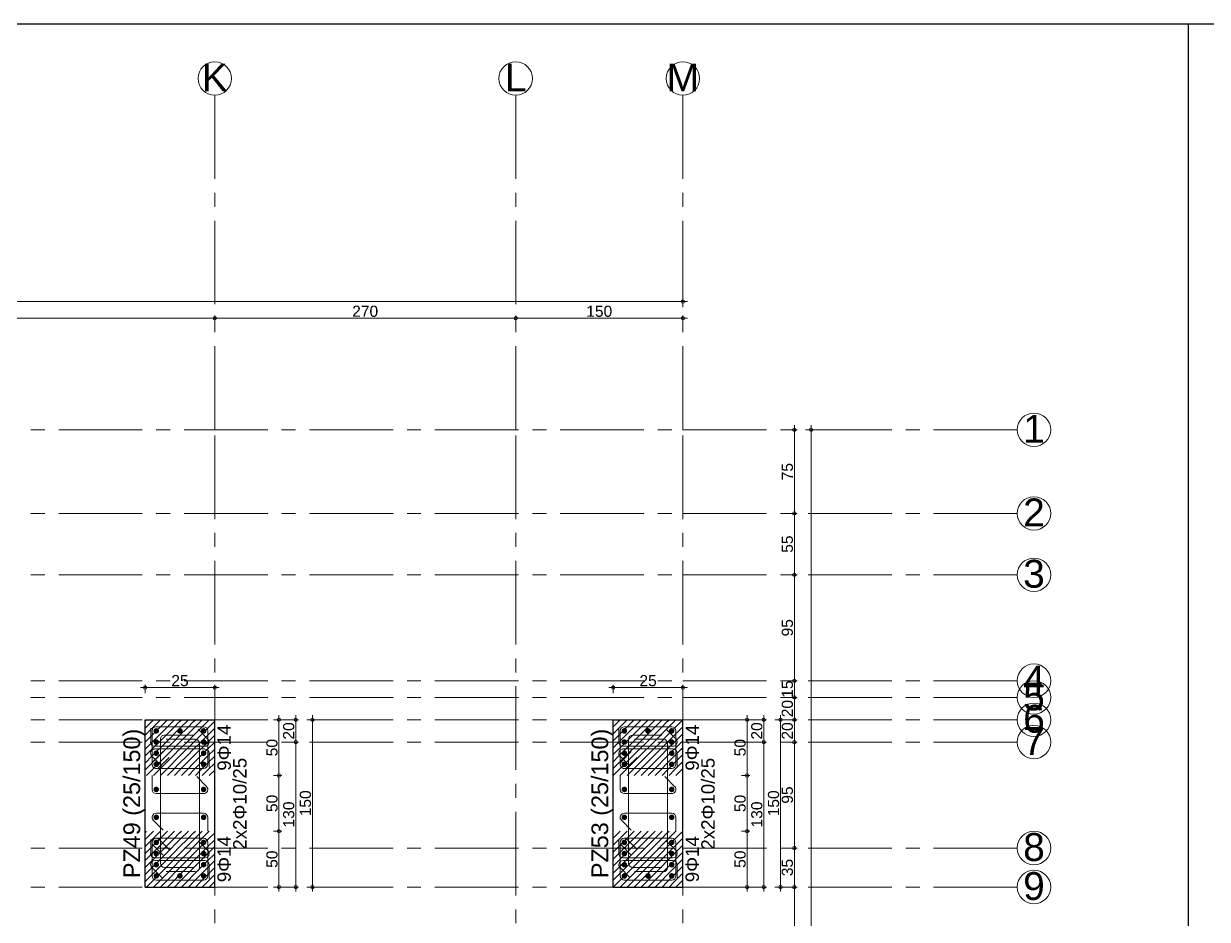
# Model space of a CAD drawing. Header units: millimetres. Extents: x 2232 to 85269, y -3593 to 5869.
# Drawn here: x 23324 to 24386, y 5066 to 5869 of the extents above; entities that cross this region are included whole.
import ezdxf

# ---------------------------------------------------------------- set-up
doc = ezdxf.new("R2010")
doc.units = ezdxf.units.MM
doc.linetypes.add('CENTER2', pattern=[112.5, 75, -12.5, 12.5, -12.5])
doc.linetypes.add('DASHDOT2', pattern=[12.7, 6.35, -3.175, 0, -3.175])
doc.layers.add('aks', color=251, linetype='DASHDOT2', lineweight=35)
for name, color, linetype in [('Donatı Yazısı', 7, 'Continuous'), ('Donatı Çizgisi', 7, 'Continuous'), ('Kolon', 7, 'Continuous'), ('Ölçülendirme', 7, 'Continuous')]:
    doc.layers.add(name, color=color, linetype=linetype)
doc.styles.add('arial_1_18', font='arial.ttf', dxfattribs={"height": 0.2})

# ---------------------------------------------------------------- blocks, each defined once
blk = doc.blocks.new('IDE999Entity6706')
at = {"layer": 'aks', "color": 250, "linetype": 'CENTER2', "lineweight": 5}
for points in [[(9876.2, 2530), (9876.2, 2830)], [(9876.2, 200), (9876.2, 2530)]]:
    blk.add_lwpolyline(points, dxfattribs=at)
at = {"layer": 'aks', "color": 30, "linetype": 'Continuous', "lineweight": 5}
blk.add_circle((9876.2, 2845), 15, dxfattribs=at)
at = {"layer": 'aks', "color": 1, "linetype": 'Continuous', "lineweight": 5, "style": 'arial_1_18'}
blk.add_text('L', height=25, dxfattribs=at).set_placement((9866.5, 2833.4))
blk = doc.blocks.new('IDE999Entity6707')
at = {"layer": 'aks', "color": 250, "linetype": 'CENTER2', "lineweight": 5}
for points in [[(10026.2, 2530), (10026.2, 2830)], [(10026.2, 200), (10026.2, 2530)]]:
    blk.add_lwpolyline(points, dxfattribs=at)
at = {"layer": 'aks', "color": 30, "linetype": 'Continuous', "lineweight": 5}
blk.add_circle((10026.2, 2845), 15, dxfattribs=at)
at = {"layer": 'aks', "color": 1, "linetype": 'Continuous', "lineweight": 5, "style": 'arial_1_18'}
blk.add_text('M', height=25, dxfattribs=at).set_placement((10011.6, 2833.4))
blk = doc.blocks.new('IDE999Entity6708')
at = {"layer": 'aks', "color": 250, "linetype": 'CENTER2', "lineweight": 5}
for points in [[(9606.2, 2530), (9606.2, 2830)], [(9606.2, 200), (9606.2, 2530)]]:
    blk.add_lwpolyline(points, dxfattribs=at)
at = {"layer": 'aks', "color": 30, "linetype": 'Continuous', "lineweight": 5}
blk.add_circle((9606.2, 2845), 15, dxfattribs=at)
at = {"layer": 'aks', "color": 1, "linetype": 'Continuous', "lineweight": 5, "style": 'arial_1_18'}
blk.add_text('K', height=25, dxfattribs=at).set_placement((9594.5, 2833.4))
blk = doc.blocks.new('IDE999Entity6743')
at = {"layer": 'aks', "color": 250, "linetype": 'CENTER2', "lineweight": 5}
for points in [[(6766.2, 2120), (10026.2, 2120)], [(10026.2, 2120), (10326.2, 2120)]]:
    blk.add_lwpolyline(points, dxfattribs=at)
at = {"layer": 'aks', "color": 30, "linetype": 'Continuous', "lineweight": 5}
blk.add_circle((10341.2, 2120), 15, dxfattribs=at)
at = {"layer": 'aks', "color": 1, "linetype": 'Continuous', "lineweight": 5, "style": 'arial_1_18'}
blk.add_text('9', height=25, dxfattribs=at).set_placement((10331.5, 2108.4))
blk = doc.blocks.new('IDE999Entity6744')
at = {"layer": 'aks', "color": 250, "linetype": 'CENTER2', "lineweight": 5}
for points in [[(6766.2, 2270), (10026.2, 2270)], [(10026.2, 2270), (10326.2, 2270)]]:
    blk.add_lwpolyline(points, dxfattribs=at)
at = {"layer": 'aks', "color": 30, "linetype": 'Continuous', "lineweight": 5}
blk.add_circle((10341.2, 2270), 15, dxfattribs=at)
at = {"layer": 'aks', "color": 1, "linetype": 'Continuous', "lineweight": 5, "style": 'arial_1_18'}
blk.add_text('6', height=25, dxfattribs=at).set_placement((10331.5, 2258.4))
blk = doc.blocks.new('IDE999Entity6745')
at = {"layer": 'aks', "color": 250, "linetype": 'CENTER2', "lineweight": 5}
for points in [[(6766.2, 2290), (10026.2, 2290)], [(10026.2, 2290), (10326.2, 2290)]]:
    blk.add_lwpolyline(points, dxfattribs=at)
at = {"layer": 'aks', "color": 30, "linetype": 'Continuous', "lineweight": 5}
blk.add_circle((10341.2, 2290), 15, dxfattribs=at)
at = {"layer": 'aks', "color": 1, "linetype": 'Continuous', "lineweight": 5, "style": 'arial_1_18'}
blk.add_text('5', height=25, dxfattribs=at).set_placement((10331.5, 2278.4))
blk = doc.blocks.new('IDE999Entity6746')
at = {"layer": 'aks', "color": 250, "linetype": 'CENTER2', "lineweight": 5}
for points in [[(6766.2, 2155), (10026.2, 2155)], [(10026.2, 2155), (10326.2, 2155)]]:
    blk.add_lwpolyline(points, dxfattribs=at)
at = {"layer": 'aks', "color": 30, "linetype": 'Continuous', "lineweight": 5}
blk.add_circle((10341.2, 2155), 15, dxfattribs=at)
at = {"layer": 'aks', "color": 1, "linetype": 'Continuous', "lineweight": 5, "style": 'arial_1_18'}
blk.add_text('8', height=25, dxfattribs=at).set_placement((10331.5, 2143.4))
blk = doc.blocks.new('IDE999Entity6747')
at = {"layer": 'aks', "color": 250, "linetype": 'CENTER2', "lineweight": 5}
for points in [[(6766.2, 2305), (10026.2, 2305)], [(10026.2, 2305), (10326.2, 2305)]]:
    blk.add_lwpolyline(points, dxfattribs=at)
at = {"layer": 'aks', "color": 30, "linetype": 'Continuous', "lineweight": 5}
blk.add_circle((10341.2, 2305), 15, dxfattribs=at)
at = {"layer": 'aks', "color": 1, "linetype": 'Continuous', "lineweight": 5, "style": 'arial_1_18'}
blk.add_text('4', height=25, dxfattribs=at).set_placement((10331.5, 2293.4))
blk = doc.blocks.new('IDE999Entity6748')
at = {"layer": 'aks', "color": 250, "linetype": 'CENTER2', "lineweight": 5}
for points in [[(6766.2, 2250), (10026.2, 2250)], [(10026.2, 2250), (10326.2, 2250)]]:
    blk.add_lwpolyline(points, dxfattribs=at)
at = {"layer": 'aks', "color": 30, "linetype": 'Continuous', "lineweight": 5}
blk.add_circle((10341.2, 2250), 15, dxfattribs=at)
at = {"layer": 'aks', "color": 1, "linetype": 'Continuous', "lineweight": 5, "style": 'arial_1_18'}
blk.add_text('7', height=25, dxfattribs=at).set_placement((10331.5, 2238.4))
blk = doc.blocks.new('IDE999Entity6749')
at = {"layer": 'aks', "color": 250, "linetype": 'CENTER2', "lineweight": 5}
for points in [[(6766.2, 2400), (10026.2, 2400)], [(10026.2, 2400), (10326.2, 2400)]]:
    blk.add_lwpolyline(points, dxfattribs=at)
at = {"layer": 'aks', "color": 30, "linetype": 'Continuous', "lineweight": 5}
blk.add_circle((10341.2, 2400), 15, dxfattribs=at)
at = {"layer": 'aks', "color": 1, "linetype": 'Continuous', "lineweight": 5, "style": 'arial_1_18'}
blk.add_text('3', height=25, dxfattribs=at).set_placement((10331.5, 2388.4))
blk = doc.blocks.new('IDE999Entity6750')
at = {"layer": 'aks', "color": 250, "linetype": 'CENTER2', "lineweight": 5}
for points in [[(6766.2, 2455), (10026.2, 2455)], [(10026.2, 2455), (10326.2, 2455)]]:
    blk.add_lwpolyline(points, dxfattribs=at)
at = {"layer": 'aks', "color": 30, "linetype": 'Continuous', "lineweight": 5}
blk.add_circle((10341.2, 2455), 15, dxfattribs=at)
at = {"layer": 'aks', "color": 1, "linetype": 'Continuous', "lineweight": 5, "style": 'arial_1_18'}
blk.add_text('2', height=25, dxfattribs=at).set_placement((10331.5, 2443.4))
blk = doc.blocks.new('IDE999Entity6751')
at = {"layer": 'aks', "color": 250, "linetype": 'CENTER2', "lineweight": 5}
for points in [[(6766.2, 2530), (10026.2, 2530)], [(10026.2, 2530), (10326.2, 2530)]]:
    blk.add_lwpolyline(points, dxfattribs=at)
at = {"layer": 'aks', "color": 30, "linetype": 'Continuous', "lineweight": 5}
blk.add_circle((10341.2, 2530), 15, dxfattribs=at)
at = {"layer": 'aks', "color": 1, "linetype": 'Continuous', "lineweight": 5, "style": 'arial_1_18'}
blk.add_text('1', height=25, dxfattribs=at).set_placement((10331.5, 2518.4))

msp = doc.modelspace()

# ---------------------------------------------------------------- hatches: boundary and pattern name
at = {"layer": 'Donatı Çizgisi', "linetype": 'Continuous', "lineweight": 5}
h = msp.add_hatch(color=5, dxfattribs=at)
edge = h.paths.add_edge_path(flags=0)
edge.add_arc((23443.2, 5234.6), 2.5, 0, 360)
h = msp.add_hatch(color=5, dxfattribs=at)
edge = h.paths.add_edge_path(flags=0)
edge.add_arc((23464.4, 5234.6), 2.5, 0, 360)
h = msp.add_hatch(color=5, dxfattribs=at)
edge = h.paths.add_edge_path(flags=0)
edge.add_arc((23485.7, 5234.6), 2.5, 0, 360)
h = msp.add_hatch(color=5, dxfattribs=at)
edge = h.paths.add_edge_path(flags=0)
edge.add_arc((23863.2, 5234.6), 2.5, 0, 360)
h = msp.add_hatch(color=5, dxfattribs=at)
edge = h.paths.add_edge_path(flags=0)
edge.add_arc((23884.4, 5234.6), 2.5, 0, 360)
h = msp.add_hatch(color=5, dxfattribs=at)
edge = h.paths.add_edge_path(flags=0)
edge.add_arc((23905.7, 5234.6), 2.5, 0, 360)
h = msp.add_hatch(color=5, dxfattribs=at)
edge = h.paths.add_edge_path(flags=0)
edge.add_arc((23443.2, 5224.6), 2.5, 0, 360)
h = msp.add_hatch(color=5, dxfattribs=at)
edge = h.paths.add_edge_path(flags=0)
edge.add_arc((23485.7, 5224.6), 2.5, 0, 360)
h = msp.add_hatch(color=5, dxfattribs=at)
edge = h.paths.add_edge_path(flags=0)
edge.add_arc((23863.2, 5224.6), 2.5, 0, 360)
h = msp.add_hatch(color=5, dxfattribs=at)
edge = h.paths.add_edge_path(flags=0)
edge.add_arc((23905.7, 5224.6), 2.5, 0, 360)
h = msp.add_hatch(color=5, dxfattribs=at)
edge = h.paths.add_edge_path(flags=0)
edge.add_arc((23443.2, 5214.6), 2.5, 0, 360)
h = msp.add_hatch(color=5, dxfattribs=at)
edge = h.paths.add_edge_path(flags=0)
edge.add_arc((23485.7, 5214.6), 2.5, 0, 360)
h = msp.add_hatch(color=5, dxfattribs=at)
edge = h.paths.add_edge_path(flags=0)
edge.add_arc((23863.2, 5214.6), 2.5, 0, 360)
h = msp.add_hatch(color=5, dxfattribs=at)
edge = h.paths.add_edge_path(flags=0)
edge.add_arc((23905.7, 5214.6), 2.5, 0, 360)
h = msp.add_hatch(color=5, dxfattribs=at)
edge = h.paths.add_edge_path(flags=0)
edge.add_arc((23443.2, 5204.6), 2.5, 0, 360)
h = msp.add_hatch(color=5, dxfattribs=at)
edge = h.paths.add_edge_path(flags=0)
edge.add_arc((23485.7, 5204.6), 2.5, 0, 360)
h = msp.add_hatch(color=5, dxfattribs=at)
edge = h.paths.add_edge_path(flags=0)
edge.add_arc((23863.2, 5204.6), 2.5, 0, 360)
h = msp.add_hatch(color=5, dxfattribs=at)
edge = h.paths.add_edge_path(flags=0)
edge.add_arc((23905.7, 5204.6), 2.5, 0, 360)
h = msp.add_hatch(color=5, dxfattribs=at)
edge = h.paths.add_edge_path(flags=0)
edge.add_arc((23443.2, 5182.1), 2.5, 0, 360)
h = msp.add_hatch(color=5, dxfattribs=at)
edge = h.paths.add_edge_path(flags=0)
edge.add_arc((23485.7, 5182.1), 2.5, 0, 360)
h = msp.add_hatch(color=5, dxfattribs=at)
edge = h.paths.add_edge_path(flags=0)
edge.add_arc((23863.2, 5182.1), 2.5, 0, 360)
h = msp.add_hatch(color=5, dxfattribs=at)
edge = h.paths.add_edge_path(flags=0)
edge.add_arc((23905.7, 5182.1), 2.5, 0, 360)
h = msp.add_hatch(color=5, dxfattribs=at)
edge = h.paths.add_edge_path(flags=0)
edge.add_arc((23443.2, 5157.1), 2.5, 0, 360)
h = msp.add_hatch(color=5, dxfattribs=at)
edge = h.paths.add_edge_path(flags=0)
edge.add_arc((23485.7, 5157.1), 2.5, 0, 360)
h = msp.add_hatch(color=5, dxfattribs=at)
edge = h.paths.add_edge_path(flags=0)
edge.add_arc((23863.2, 5157.1), 2.5, 0, 360)
h = msp.add_hatch(color=5, dxfattribs=at)
edge = h.paths.add_edge_path(flags=0)
edge.add_arc((23905.7, 5157.1), 2.5, 0, 360)
h = msp.add_hatch(color=5, dxfattribs=at)
edge = h.paths.add_edge_path(flags=0)
edge.add_arc((23443.2, 5134.6), 2.5, 0, 360)
h = msp.add_hatch(color=5, dxfattribs=at)
edge = h.paths.add_edge_path(flags=0)
edge.add_arc((23485.7, 5134.6), 2.5, 0, 360)
h = msp.add_hatch(color=5, dxfattribs=at)
edge = h.paths.add_edge_path(flags=0)
edge.add_arc((23863.2, 5134.6), 2.5, 0, 360)
h = msp.add_hatch(color=5, dxfattribs=at)
edge = h.paths.add_edge_path(flags=0)
edge.add_arc((23905.7, 5134.6), 2.5, 0, 360)
h = msp.add_hatch(color=5, dxfattribs=at)
edge = h.paths.add_edge_path(flags=0)
edge.add_arc((23443.2, 5124.6), 2.5, 0, 360)
h = msp.add_hatch(color=5, dxfattribs=at)
edge = h.paths.add_edge_path(flags=0)
edge.add_arc((23485.7, 5124.6), 2.5, 0, 360)
h = msp.add_hatch(color=5, dxfattribs=at)
edge = h.paths.add_edge_path(flags=0)
edge.add_arc((23863.2, 5124.6), 2.5, 0, 360)
h = msp.add_hatch(color=5, dxfattribs=at)
edge = h.paths.add_edge_path(flags=0)
edge.add_arc((23905.7, 5124.6), 2.5, 0, 360)
h = msp.add_hatch(color=5, dxfattribs=at)
edge = h.paths.add_edge_path(flags=0)
edge.add_arc((23443.2, 5114.6), 2.5, 0, 360)
h = msp.add_hatch(color=5, dxfattribs=at)
edge = h.paths.add_edge_path(flags=0)
edge.add_arc((23485.7, 5114.6), 2.5, 0, 360)
h = msp.add_hatch(color=5, dxfattribs=at)
edge = h.paths.add_edge_path(flags=0)
edge.add_arc((23863.2, 5114.6), 2.5, 0, 360)
h = msp.add_hatch(color=5, dxfattribs=at)
edge = h.paths.add_edge_path(flags=0)
edge.add_arc((23905.7, 5114.6), 2.5, 0, 360)
h = msp.add_hatch(color=5, dxfattribs=at)
edge = h.paths.add_edge_path(flags=0)
edge.add_arc((23443.2, 5104.6), 2.5, 0, 360)
h = msp.add_hatch(color=5, dxfattribs=at)
edge = h.paths.add_edge_path(flags=0)
edge.add_arc((23464.4, 5104.6), 2.5, 0, 360)
h = msp.add_hatch(color=5, dxfattribs=at)
edge = h.paths.add_edge_path(flags=0)
edge.add_arc((23485.7, 5104.6), 2.5, 0, 360)
h = msp.add_hatch(color=5, dxfattribs=at)
edge = h.paths.add_edge_path(flags=0)
edge.add_arc((23863.2, 5104.6), 2.5, 0, 360)
h = msp.add_hatch(color=5, dxfattribs=at)
edge = h.paths.add_edge_path(flags=0)
edge.add_arc((23884.4, 5104.6), 2.5, 0, 360)
h = msp.add_hatch(color=5, dxfattribs=at)
edge = h.paths.add_edge_path(flags=0)
edge.add_arc((23905.7, 5104.6), 2.5, 0, 360)

# ---------------------------------------------------------------- linework, layer by layer
for p, q in [((3332.4, 5868.7), (79990.7, 5868.7)), ((24369.2, 5868.7), (24369.2, 1368.7))]:
    msp.add_line(p, q)
at = {"layer": 'Donatı Çizgisi', "color": 1, "linetype": 'Continuous', "lineweight": 5}
for points in [[(23438.2, 5224.6), (23438.2, 5237.1)], [(23480.8, 5236.1), (23489.6, 5227.3)], [(23858.2, 5224.6), (23858.2, 5237.1)], [(23900.8, 5236.1), (23909.6, 5227.3)], [(23446.9, 5115.9), (23446.9, 5227.1)], [(23450.7, 5230.9), (23476.7, 5230.9)], [(23478.2, 5227.1), (23452.2, 5227.1)], [(23866.9, 5115.9), (23866.9, 5227.1)], [(23870.7, 5230.9), (23896.7, 5230.9)], [(23898.2, 5227.1), (23872.2, 5227.1)], [(23486.9, 5220.9), (23441.9, 5220.9)], [(23441.9, 5218.4), (23486.9, 5218.4)], [(23481.9, 5112.1), (23481.9, 5223.4)], [(23490.7, 5214.6), (23490.7, 5202.1)], [(23906.9, 5220.9), (23861.9, 5220.9)], [(23861.9, 5218.4), (23906.9, 5218.4)], [(23901.9, 5112.1), (23901.9, 5223.4)], [(23910.7, 5214.6), (23910.7, 5202.1)], [(23448.1, 5203.1), (23439.3, 5212)], [(23868.1, 5203.1), (23859.3, 5212)], [(23439.4, 5182.1), (23439.4, 5194.6)], [(23479.5, 5193.6), (23488.3, 5184.8)], [(23859.4, 5182.1), (23859.4, 5194.6)], [(23899.5, 5193.6), (23908.3, 5184.8)], [(23485.7, 5178.4), (23443.2, 5178.4)], [(23905.7, 5178.4), (23863.2, 5178.4)], [(23449.4, 5145.6), (23440.5, 5154.5)], [(23443.2, 5160.9), (23485.7, 5160.9)], [(23489.4, 5157.1), (23489.4, 5144.6)], [(23869.4, 5145.6), (23860.5, 5154.5)], [(23863.2, 5160.9), (23905.7, 5160.9)], [(23909.4, 5157.1), (23909.4, 5144.6)], [(23438.2, 5124.6), (23438.2, 5137.1)], [(23480.8, 5136.1), (23489.6, 5127.3)], [(23858.2, 5124.6), (23858.2, 5137.1)], [(23900.8, 5136.1), (23909.6, 5127.3)], [(23486.9, 5120.9), (23441.9, 5120.9)], [(23906.9, 5120.9), (23861.9, 5120.9)], [(23448.1, 5103.1), (23439.3, 5112)], [(23441.9, 5118.4), (23486.9, 5118.4)], [(23476.7, 5112.1), (23450.7, 5112.1)], [(23452.2, 5108.4), (23478.2, 5108.4)], [(23490.7, 5114.6), (23490.7, 5102.1)], [(23868.1, 5103.1), (23859.3, 5112)], [(23861.9, 5118.4), (23906.9, 5118.4)], [(23896.7, 5112.1), (23870.7, 5112.1)], [(23872.2, 5108.4), (23898.2, 5108.4)], [(23910.7, 5114.6), (23910.7, 5102.1)]]:
    msp.add_lwpolyline(points, dxfattribs=at)
at = {"layer": 'Donatı Çizgisi', "color": 5, "linetype": 'Continuous', "lineweight": 5}
for points in [[(23443.2, 5238.4), (23485.7, 5238.4)], [(23863.2, 5238.4), (23905.7, 5238.4)], [(23439.4, 5204.6), (23439.4, 5234.6)], [(23489.4, 5234.6), (23489.4, 5204.6)], [(23859.4, 5204.6), (23859.4, 5234.6)], [(23909.4, 5234.6), (23909.4, 5204.6)], [(23440.5, 5207.3), (23449.4, 5216.1)], [(23860.5, 5207.3), (23869.4, 5216.1)], [(23454.7, 5210.8), (23445.8, 5202)], [(23874.7, 5210.8), (23865.8, 5202)], [(23485.7, 5200.9), (23443.2, 5200.9)], [(23905.7, 5200.9), (23863.2, 5200.9)], [(23439.4, 5134.6), (23439.4, 5104.6)], [(23440.5, 5132), (23449.4, 5123.1)], [(23485.7, 5138.4), (23443.2, 5138.4)], [(23454.7, 5128.4), (23445.8, 5137.3)], [(23489.4, 5104.6), (23489.4, 5134.6)], [(23859.4, 5134.6), (23859.4, 5104.6)], [(23860.5, 5132), (23869.4, 5123.1)], [(23905.7, 5138.4), (23863.2, 5138.4)], [(23874.7, 5128.4), (23865.8, 5137.3)], [(23909.4, 5104.6), (23909.4, 5134.6)], [(23443.2, 5100.9), (23485.7, 5100.9)], [(23863.2, 5100.9), (23905.7, 5100.9)]]:
    msp.add_lwpolyline(points, dxfattribs=at)
for centre, start, end in [((23443.2, 5234.6), 90, 180), ((23485.7, 5234.6), 0, 90), ((23863.2, 5234.6), 90, 180), ((23905.7, 5234.6), 0, 90), ((23443.2, 5204.6), 135, 270), ((23443.2, 5204.6), 180, 315), ((23485.7, 5204.6), 270, 0), ((23863.2, 5204.6), 135, 270), ((23863.2, 5204.6), 180, 315), ((23905.7, 5204.6), 270, 0), ((23443.2, 5134.6), 45, 180), ((23443.2, 5134.6), 90, 225), ((23485.7, 5134.6), 0, 90), ((23863.2, 5134.6), 45, 180), ((23863.2, 5134.6), 90, 225), ((23905.7, 5134.6), 0, 90), ((23443.2, 5104.6), 180, 270), ((23485.7, 5104.6), 270, 0), ((23863.2, 5104.6), 180, 270), ((23905.7, 5104.6), 270, 0)]:
    msp.add_arc(centre, 3.75, start, end, dxfattribs=at)
at = {"layer": 'Donatı Çizgisi', "color": 1, "linetype": 'Continuous', "lineweight": 5}
for centre, start, end in [((23450.7, 5227.1), 90, 180), ((23478.2, 5223.4), 0, 90), ((23486.9, 5224.6), 270, 45), ((23870.7, 5227.1), 90, 180), ((23898.2, 5223.4), 0, 90), ((23906.9, 5224.6), 270, 45), ((23441.9, 5224.6), 180, 270), ((23441.9, 5214.6), 90, 225), ((23486.9, 5214.6), 0, 90), ((23861.9, 5224.6), 180, 270), ((23861.9, 5214.6), 90, 225), ((23906.9, 5214.6), 0, 90), ((23485.7, 5182.1), 270, 45), ((23905.7, 5182.1), 270, 45), ((23443.2, 5182.1), 180, 270), ((23863.2, 5182.1), 180, 270), ((23443.2, 5157.1), 90, 225), ((23485.7, 5157.1), 0, 90), ((23863.2, 5157.1), 90, 225), ((23905.7, 5157.1), 0, 90), ((23441.9, 5124.6), 180, 270), ((23486.9, 5124.6), 270, 45), ((23861.9, 5124.6), 180, 270), ((23906.9, 5124.6), 270, 45), ((23441.9, 5114.6), 90, 225), ((23450.7, 5115.9), 180, 270), ((23478.2, 5112.1), 270, 0), ((23486.9, 5114.6), 0, 90), ((23861.9, 5114.6), 90, 225), ((23870.7, 5115.9), 180, 270), ((23898.2, 5112.1), 270, 0), ((23906.9, 5114.6), 0, 90)]:
    msp.add_arc(centre, 3.75, start, end, dxfattribs=at)
at = {"layer": 'Kolon', "color": 251, "linetype": 'Continuous', "lineweight": -3}
for points in [[(23433.2, 5243.3), (23434.5, 5244.6)], [(23433.2, 5230.8), (23439.5, 5237.1)], [(23433.2, 5237), (23433.3, 5237.1)], [(23433.3, 5237.1), (23439.5, 5243.4)], [(23439.5, 5237.1), (23447, 5244.6)], [(23439.5, 5243.4), (23440.8, 5244.6)], [(23439.5, 5224.6), (23452, 5237.1)], [(23439.5, 5230.9), (23445.8, 5237.1)], [(23445.8, 5237.1), (23452, 5243.4)], [(23452, 5237.1), (23459.5, 5244.6)], [(23452, 5243.4), (23453.3, 5244.6)], [(23452, 5224.6), (23464.5, 5237.1)], [(23452, 5230.9), (23458.3, 5237.1)], [(23458.3, 5237.1), (23464.5, 5243.4)], [(23464.5, 5237.1), (23472, 5244.6)], [(23464.5, 5243.4), (23465.8, 5244.6)], [(23464.5, 5224.6), (23477, 5237.1)], [(23464.5, 5230.9), (23470.8, 5237.1)], [(23470.8, 5237.1), (23477, 5243.4)], [(23477, 5237.1), (23484.5, 5244.6)], [(23477, 5243.4), (23478.3, 5244.6)], [(23477, 5224.6), (23489.5, 5237.1)], [(23477, 5230.9), (23483.3, 5237.1)], [(23483.3, 5237.1), (23489.5, 5243.4)], [(23489.5, 5243.4), (23490.8, 5244.6)], [(23489.5, 5237.1), (23495.7, 5243.3)], [(23489.5, 5230.9), (23495.7, 5237)], [(23853.2, 5238.3), (23859.5, 5244.6)], [(23853.2, 5244.5), (23853.3, 5244.6)], [(23853.2, 5225.8), (23864.5, 5237.1)], [(23853.2, 5232), (23858.3, 5237.1)], [(23858.3, 5237.1), (23864.5, 5243.4)], [(23864.5, 5237.1), (23872, 5244.6)], [(23864.5, 5243.4), (23865.8, 5244.6)], [(23864.5, 5224.6), (23877, 5237.1)], [(23864.5, 5230.9), (23870.8, 5237.1)], [(23870.8, 5237.1), (23877, 5243.4)], [(23877, 5237.1), (23884.5, 5244.6)], [(23877, 5243.4), (23878.3, 5244.6)], [(23877, 5224.6), (23889.5, 5237.1)], [(23877, 5230.9), (23883.3, 5237.1)], [(23883.3, 5237.1), (23889.5, 5243.4)], [(23889.5, 5237.1), (23897, 5244.6)], [(23889.5, 5243.4), (23890.8, 5244.6)], [(23889.5, 5224.6), (23902, 5237.1)], [(23889.5, 5230.9), (23895.8, 5237.1)], [(23895.8, 5237.1), (23902, 5243.4)], [(23902, 5237.1), (23909.5, 5244.6)], [(23902, 5243.4), (23903.3, 5244.6)], [(23902, 5224.6), (23914.5, 5237.1)], [(23902, 5230.9), (23908.3, 5237.1)], [(23908.3, 5237.1), (23914.5, 5243.4)], [(23914.5, 5243.4), (23915.7, 5244.5)], [(23914.5, 5237.1), (23915.7, 5238.3)], [(23433.3, 5224.6), (23439.5, 5230.9)], [(23445.8, 5224.6), (23452, 5230.9)], [(23458.3, 5224.6), (23464.5, 5230.9)], [(23470.8, 5224.6), (23477, 5230.9)], [(23483.3, 5224.6), (23489.5, 5230.9)], [(23489.5, 5224.6), (23495.7, 5230.8)], [(23858.3, 5224.6), (23864.5, 5230.9)], [(23870.8, 5224.6), (23877, 5230.9)], [(23883.3, 5224.6), (23889.5, 5230.9)], [(23895.8, 5224.6), (23902, 5230.9)], [(23908.3, 5224.6), (23914.5, 5230.9)], [(23914.5, 5230.9), (23915.7, 5232)], [(23914.5, 5224.6), (23915.7, 5225.8)], [(23433.2, 5218.3), (23439.5, 5224.6)], [(23433.2, 5224.5), (23433.3, 5224.6)], [(23433.3, 5212.1), (23439.5, 5218.4)], [(23439.5, 5212.1), (23452, 5224.6)], [(23439.5, 5218.4), (23445.8, 5224.6)], [(23445.8, 5212.1), (23452, 5218.4)], [(23452, 5212.1), (23464.5, 5224.6)], [(23452, 5218.4), (23458.3, 5224.6)], [(23458.3, 5212.1), (23464.5, 5218.4)], [(23464.5, 5212.1), (23477, 5224.6)], [(23464.5, 5218.4), (23470.8, 5224.6)], [(23470.8, 5212.1), (23477, 5218.4)], [(23477, 5212.1), (23489.5, 5224.6)], [(23477, 5218.4), (23483.3, 5224.6)], [(23483.3, 5212.1), (23489.5, 5218.4)], [(23489.5, 5218.4), (23495.7, 5224.5)], [(23489.5, 5212.1), (23495.7, 5218.3)], [(23853.2, 5213.3), (23864.5, 5224.6)], [(23853.2, 5219.5), (23858.3, 5224.6)], [(23858.3, 5212.1), (23864.5, 5218.4)], [(23864.5, 5212.1), (23877, 5224.6)], [(23864.5, 5218.4), (23870.8, 5224.6)], [(23870.8, 5212.1), (23877, 5218.4)], [(23877, 5212.1), (23889.5, 5224.6)], [(23877, 5218.4), (23883.3, 5224.6)], [(23883.3, 5212.1), (23889.5, 5218.4)], [(23889.5, 5212.1), (23902, 5224.6)], [(23889.5, 5218.4), (23895.8, 5224.6)], [(23895.8, 5212.1), (23902, 5218.4)], [(23902, 5212.1), (23914.5, 5224.6)], [(23902, 5218.4), (23908.3, 5224.6)], [(23908.3, 5212.1), (23914.5, 5218.4)], [(23914.5, 5218.4), (23915.7, 5219.5)], [(23433.2, 5205.8), (23439.5, 5212.1)], [(23433.2, 5212), (23433.3, 5212.1)], [(23433.3, 5199.6), (23439.5, 5205.9)], [(23439.5, 5199.6), (23452, 5212.1)], [(23439.5, 5205.9), (23445.8, 5212.1)], [(23445.8, 5199.6), (23452, 5205.9)], [(23452, 5199.6), (23464.5, 5212.1)], [(23452, 5205.9), (23458.3, 5212.1)], [(23458.3, 5199.6), (23464.5, 5205.9)], [(23464.5, 5199.6), (23477, 5212.1)], [(23464.5, 5205.9), (23470.8, 5212.1)], [(23470.8, 5199.6), (23477, 5205.9)], [(23477, 5199.6), (23489.5, 5212.1)], [(23477, 5205.9), (23483.3, 5212.1)], [(23483.3, 5199.6), (23489.5, 5205.9)], [(23489.5, 5205.9), (23495.7, 5212)], [(23489.5, 5199.6), (23495.7, 5205.8)], [(23853.2, 5200.8), (23864.5, 5212.1)], [(23853.2, 5207), (23858.3, 5212.1)], [(23858.3, 5199.6), (23864.5, 5205.9)], [(23864.5, 5199.6), (23877, 5212.1)], [(23864.5, 5205.9), (23870.8, 5212.1)], [(23870.8, 5199.6), (23877, 5205.9)], [(23877, 5199.6), (23889.5, 5212.1)], [(23877, 5205.9), (23883.3, 5212.1)], [(23883.3, 5199.6), (23889.5, 5205.9)], [(23889.5, 5199.6), (23902, 5212.1)], [(23889.5, 5205.9), (23895.8, 5212.1)], [(23895.8, 5199.6), (23902, 5205.9)], [(23902, 5199.6), (23914.5, 5212.1)], [(23902, 5205.9), (23908.3, 5212.1)], [(23908.3, 5199.6), (23914.5, 5205.9)], [(23914.5, 5212.1), (23915.7, 5213.3)], [(23914.5, 5205.9), (23915.7, 5207)], [(23433.2, 5199.5), (23433.3, 5199.6)], [(23434.5, 5194.6), (23439.5, 5199.6)], [(23440.8, 5194.6), (23445.8, 5199.6)], [(23447, 5194.6), (23452, 5199.6)], [(23453.3, 5194.6), (23458.3, 5199.6)], [(23459.5, 5194.6), (23464.5, 5199.6)], [(23465.8, 5194.6), (23470.8, 5199.6)], [(23472, 5194.6), (23477, 5199.6)], [(23478.3, 5194.6), (23483.3, 5199.6)], [(23484.5, 5194.6), (23489.5, 5199.6)], [(23490.8, 5194.6), (23495.7, 5199.5)], [(23853.3, 5194.6), (23858.3, 5199.6)], [(23859.5, 5194.6), (23864.5, 5199.6)], [(23865.8, 5194.6), (23870.8, 5199.6)], [(23872, 5194.6), (23877, 5199.6)], [(23878.3, 5194.6), (23883.3, 5199.6)], [(23884.5, 5194.6), (23889.5, 5199.6)], [(23890.8, 5194.6), (23895.8, 5199.6)], [(23897, 5194.6), (23902, 5199.6)], [(23903.3, 5194.6), (23908.3, 5199.6)], [(23909.5, 5194.6), (23914.5, 5199.6)], [(23914.5, 5199.6), (23915.7, 5200.8)], [(23433.2, 5143.3), (23434.5, 5144.6)], [(23433.3, 5137.1), (23439.5, 5143.4)], [(23439.5, 5137.1), (23447, 5144.6)], [(23439.5, 5143.4), (23440.8, 5144.6)], [(23445.8, 5137.1), (23452, 5143.4)], [(23452, 5137.1), (23459.5, 5144.6)], [(23452, 5143.4), (23453.3, 5144.6)], [(23458.3, 5137.1), (23464.5, 5143.4)], [(23464.5, 5137.1), (23472, 5144.6)], [(23464.5, 5143.4), (23465.8, 5144.6)], [(23470.8, 5137.1), (23477, 5143.4)], [(23477, 5137.1), (23484.5, 5144.6)], [(23477, 5143.4), (23478.3, 5144.6)], [(23483.3, 5137.1), (23489.5, 5143.4)], [(23489.5, 5143.4), (23490.8, 5144.6)], [(23489.5, 5137.1), (23495.7, 5143.3)], [(23853.2, 5138.3), (23859.5, 5144.6)], [(23853.2, 5144.5), (23853.3, 5144.6)], [(23858.3, 5137.1), (23864.5, 5143.4)], [(23864.5, 5137.1), (23872, 5144.6)], [(23864.5, 5143.4), (23865.8, 5144.6)], [(23870.8, 5137.1), (23877, 5143.4)], [(23877, 5137.1), (23884.5, 5144.6)], [(23877, 5143.4), (23878.3, 5144.6)], [(23883.3, 5137.1), (23889.5, 5143.4)], [(23889.5, 5137.1), (23897, 5144.6)], [(23889.5, 5143.4), (23890.8, 5144.6)], [(23895.8, 5137.1), (23902, 5143.4)], [(23902, 5137.1), (23909.5, 5144.6)], [(23902, 5143.4), (23903.3, 5144.6)], [(23908.3, 5137.1), (23914.5, 5143.4)], [(23914.5, 5143.4), (23915.7, 5144.5)], [(23433.2, 5130.8), (23439.5, 5137.1)], [(23433.2, 5137), (23433.3, 5137.1)], [(23433.3, 5124.6), (23439.5, 5130.9)], [(23439.5, 5124.6), (23452, 5137.1)], [(23439.5, 5130.9), (23445.8, 5137.1)], [(23445.8, 5124.6), (23452, 5130.9)], [(23452, 5124.6), (23464.5, 5137.1)], [(23452, 5130.9), (23458.3, 5137.1)], [(23458.3, 5124.6), (23464.5, 5130.9)], [(23464.5, 5124.6), (23477, 5137.1)], [(23464.5, 5130.9), (23470.8, 5137.1)], [(23470.8, 5124.6), (23477, 5130.9)], [(23477, 5124.6), (23489.5, 5137.1)], [(23477, 5130.9), (23483.3, 5137.1)], [(23483.3, 5124.6), (23489.5, 5130.9)], [(23489.5, 5130.9), (23495.7, 5137)], [(23489.5, 5124.6), (23495.7, 5130.8)], [(23853.2, 5125.8), (23864.5, 5137.1)], [(23853.2, 5132), (23858.3, 5137.1)], [(23858.3, 5124.6), (23864.5, 5130.9)], [(23864.5, 5124.6), (23877, 5137.1)], [(23864.5, 5130.9), (23870.8, 5137.1)], [(23870.8, 5124.6), (23877, 5130.9)], [(23877, 5124.6), (23889.5, 5137.1)], [(23877, 5130.9), (23883.3, 5137.1)], [(23883.3, 5124.6), (23889.5, 5130.9)], [(23889.5, 5124.6), (23902, 5137.1)], [(23889.5, 5130.9), (23895.8, 5137.1)], [(23895.8, 5124.6), (23902, 5130.9)], [(23902, 5124.6), (23914.5, 5137.1)], [(23902, 5130.9), (23908.3, 5137.1)], [(23908.3, 5124.6), (23914.5, 5130.9)], [(23914.5, 5137.1), (23915.7, 5138.3)], [(23914.5, 5130.9), (23915.7, 5132)], [(23433.2, 5118.3), (23439.5, 5124.6)], [(23433.2, 5124.5), (23433.3, 5124.6)], [(23439.5, 5112.1), (23452, 5124.6)], [(23439.5, 5118.4), (23445.8, 5124.6)], [(23452, 5112.1), (23464.5, 5124.6)], [(23452, 5118.4), (23458.3, 5124.6)], [(23464.5, 5112.1), (23477, 5124.6)], [(23464.5, 5118.4), (23470.8, 5124.6)], [(23477, 5112.1), (23489.5, 5124.6)], [(23477, 5118.4), (23483.3, 5124.6)], [(23489.5, 5118.4), (23495.7, 5124.5)], [(23853.2, 5113.3), (23864.5, 5124.6)], [(23853.2, 5119.5), (23858.3, 5124.6)], [(23864.5, 5112.1), (23877, 5124.6)], [(23864.5, 5118.4), (23870.8, 5124.6)], [(23877, 5112.1), (23889.5, 5124.6)], [(23877, 5118.4), (23883.3, 5124.6)], [(23889.5, 5112.1), (23902, 5124.6)], [(23889.5, 5118.4), (23895.8, 5124.6)], [(23902, 5112.1), (23914.5, 5124.6)], [(23902, 5118.4), (23908.3, 5124.6)], [(23914.5, 5124.6), (23915.7, 5125.8)], [(23914.5, 5118.4), (23915.7, 5119.5)], [(23433.2, 5105.8), (23439.5, 5112.1)], [(23433.2, 5112), (23433.3, 5112.1)], [(23433.3, 5112.1), (23439.5, 5118.4)], [(23439.5, 5099.6), (23452, 5112.1)], [(23439.5, 5105.9), (23445.8, 5112.1)], [(23445.8, 5112.1), (23452, 5118.4)], [(23452, 5099.6), (23464.5, 5112.1)], [(23452, 5105.9), (23458.3, 5112.1)], [(23458.3, 5112.1), (23464.5, 5118.4)], [(23464.5, 5099.6), (23477, 5112.1)], [(23464.5, 5105.9), (23470.8, 5112.1)], [(23470.8, 5112.1), (23477, 5118.4)], [(23477, 5099.6), (23489.5, 5112.1)], [(23477, 5105.9), (23483.3, 5112.1)], [(23483.3, 5112.1), (23489.5, 5118.4)], [(23489.5, 5112.1), (23495.7, 5118.3)], [(23489.5, 5105.9), (23495.7, 5112)], [(23853.2, 5100.8), (23864.5, 5112.1)], [(23853.2, 5107), (23858.3, 5112.1)], [(23858.3, 5112.1), (23864.5, 5118.4)], [(23864.5, 5099.6), (23877, 5112.1)], [(23864.5, 5105.9), (23870.8, 5112.1)], [(23870.8, 5112.1), (23877, 5118.4)], [(23877, 5099.6), (23889.5, 5112.1)], [(23877, 5105.9), (23883.3, 5112.1)], [(23883.3, 5112.1), (23889.5, 5118.4)], [(23889.5, 5099.6), (23902, 5112.1)], [(23889.5, 5105.9), (23895.8, 5112.1)], [(23895.8, 5112.1), (23902, 5118.4)], [(23902, 5099.6), (23914.5, 5112.1)], [(23902, 5105.9), (23908.3, 5112.1)], [(23908.3, 5112.1), (23914.5, 5118.4)], [(23914.5, 5112.1), (23915.7, 5113.3)], [(23433.2, 5099.5), (23433.3, 5099.6)], [(23433.3, 5099.6), (23439.5, 5105.9)], [(23434.5, 5094.6), (23439.5, 5099.6)], [(23440.8, 5094.6), (23445.8, 5099.6)], [(23445.8, 5099.6), (23452, 5105.9)], [(23447, 5094.6), (23452, 5099.6)], [(23453.3, 5094.6), (23458.3, 5099.6)], [(23458.3, 5099.6), (23464.5, 5105.9)], [(23459.5, 5094.6), (23464.5, 5099.6)], [(23465.8, 5094.6), (23470.8, 5099.6)], [(23470.8, 5099.6), (23477, 5105.9)], [(23472, 5094.6), (23477, 5099.6)], [(23478.3, 5094.6), (23483.3, 5099.6)], [(23483.3, 5099.6), (23489.5, 5105.9)], [(23484.5, 5094.6), (23489.5, 5099.6)], [(23489.5, 5099.6), (23495.7, 5105.8)], [(23490.8, 5094.6), (23495.7, 5099.5)], [(23853.3, 5094.6), (23858.3, 5099.6)], [(23858.3, 5099.6), (23864.5, 5105.9)], [(23859.5, 5094.6), (23864.5, 5099.6)], [(23865.8, 5094.6), (23870.8, 5099.6)], [(23870.8, 5099.6), (23877, 5105.9)], [(23872, 5094.6), (23877, 5099.6)], [(23878.3, 5094.6), (23883.3, 5099.6)], [(23883.3, 5099.6), (23889.5, 5105.9)], [(23884.5, 5094.6), (23889.5, 5099.6)], [(23890.8, 5094.6), (23895.8, 5099.6)], [(23895.8, 5099.6), (23902, 5105.9)], [(23897, 5094.6), (23902, 5099.6)], [(23903.3, 5094.6), (23908.3, 5099.6)], [(23908.3, 5099.6), (23914.5, 5105.9)], [(23909.5, 5094.6), (23914.5, 5099.6)], [(23914.5, 5105.9), (23915.7, 5107)], [(23914.5, 5099.6), (23915.7, 5100.8)]]:
    msp.add_lwpolyline(points, dxfattribs=at)
at = {"layer": 'Kolon', "color": 33, "linetype": 'Continuous', "lineweight": -3}
for points in [[(23433.2, 5094.6), (23433.2, 5244.6)], [(23433.2, 5244.6), (23495.7, 5244.6)], [(23495.7, 5094.6), (23495.7, 5244.6)], [(23853.2, 5094.6), (23853.2, 5244.6)], [(23853.2, 5244.6), (23915.7, 5244.6)], [(23915.7, 5094.6), (23915.7, 5244.6)], [(23433.2, 5094.6), (23495.7, 5094.6)], [(23853.2, 5094.6), (23915.7, 5094.6)]]:
    msp.add_lwpolyline(points, dxfattribs=at)
at = {"layer": 'Ölçülendirme', "color": 5, "linetype": 'Continuous', "lineweight": 5}
for points in [[(20651.7, 5619.6), (23919.7, 5619.6)], [(23915.7, 5614.6), (23915.7, 5622.1)], [(20651.7, 5604.6), (23919.7, 5604.6)], [(23495.7, 5599.6), (23495.7, 5607.1)], [(23765.7, 5599.6), (23765.7, 5607.1)], [(23915.7, 5599.6), (23915.7, 5607.1)], [(24010.7, 5504.6), (24018.2, 5504.6)], [(24015.7, 3170.6), (24015.7, 5508.6)], [(24025.7, 5504.6), (24033.2, 5504.6)], [(24030.7, 3170.6), (24030.7, 5508.6)], [(24010.7, 5429.6), (24018.2, 5429.6)], [(24010.7, 5374.6), (24018.2, 5374.6)], [(24010.7, 5279.6), (24018.2, 5279.6)], [(23499.7, 5273.4), (23429.2, 5273.4)], [(23433.2, 5268.4), (23433.2, 5275.9)], [(23495.7, 5268.4), (23495.7, 5275.9)], [(23919.7, 5273.4), (23849.2, 5273.4)], [(23853.2, 5268.4), (23853.2, 5275.9)], [(23915.7, 5268.4), (23915.7, 5275.9)], [(24010.7, 5264.6), (24018.2, 5264.6)], [(23553.3, 5090.6), (23553.3, 5248.6)], [(23568.3, 5090.6), (23568.3, 5248.6)], [(23583.3, 5090.6), (23583.3, 5248.6)], [(23973.3, 5090.6), (23973.3, 5248.6)], [(23988.3, 5090.6), (23988.3, 5248.6)], [(24003.3, 5090.6), (24003.3, 5248.6)], [(23548.3, 5244.6), (23555.8, 5244.6)], [(23563.3, 5244.6), (23570.8, 5244.6)], [(23578.3, 5244.6), (23585.8, 5244.6)], [(23968.3, 5244.6), (23975.8, 5244.6)], [(23983.3, 5244.6), (23990.8, 5244.6)], [(23998.3, 5244.6), (24005.8, 5244.6)], [(24010.7, 5244.6), (24018.2, 5244.6)], [(23563.3, 5224.6), (23570.8, 5224.6)], [(23983.3, 5224.6), (23990.8, 5224.6)], [(24010.7, 5224.6), (24018.2, 5224.6)], [(23548.3, 5194.6), (23555.8, 5194.6)], [(23968.3, 5194.6), (23975.8, 5194.6)], [(23548.3, 5144.6), (23555.8, 5144.6)], [(23968.3, 5144.6), (23975.8, 5144.6)], [(24010.7, 5129.6), (24018.2, 5129.6)], [(23548.3, 5094.6), (23555.8, 5094.6)], [(23563.3, 5094.6), (23570.8, 5094.6)], [(23578.3, 5094.6), (23585.8, 5094.6)], [(23968.3, 5094.6), (23975.8, 5094.6)], [(23983.3, 5094.6), (23990.8, 5094.6)], [(23998.3, 5094.6), (24005.8, 5094.6)], [(24010.7, 5094.6), (24018.2, 5094.6)]]:
    msp.add_lwpolyline(points, dxfattribs=at)
for centre in [(23915.7, 5619.6), (23495.7, 5604.6), (23765.7, 5604.6), (23915.7, 5604.6), (24015.7, 5504.6), (24030.7, 5504.6), (24015.7, 5429.6), (24015.7, 5374.6), (24015.7, 5279.6), (23433.2, 5273.4), (23495.7, 5273.4), (23853.2, 5273.4), (23915.7, 5273.4), (24015.7, 5264.6), (23553.3, 5244.6), (23568.3, 5244.6), (23583.3, 5244.6), (23973.3, 5244.6), (23988.3, 5244.6), (24003.3, 5244.6), (24015.7, 5244.6), (23568.3, 5224.6), (23988.3, 5224.6), (24015.7, 5224.6), (23553.3, 5194.6), (23973.3, 5194.6), (23553.3, 5144.6), (23973.3, 5144.6), (24015.7, 5129.6), (23553.3, 5094.6), (23568.3, 5094.6), (23583.3, 5094.6), (23973.3, 5094.6), (23988.3, 5094.6), (24003.3, 5094.6), (24015.7, 5094.6)]:
    msp.add_circle(centre, 1.5, dxfattribs=at)

# ---------------------------------------------------------------- block references
at = {"layer": 'aks'}
for name in ['IDE999Entity6708', 'IDE999Entity6706', 'IDE999Entity6707', 'IDE999Entity6751', 'IDE999Entity6750', 'IDE999Entity6749', 'IDE999Entity6747', 'IDE999Entity6745', 'IDE999Entity6744', 'IDE999Entity6748', 'IDE999Entity6746', 'IDE999Entity6743']:
    msp.add_blockref(name, (13889.5, 2974.6), dxfattribs=at)

# ---------------------------------------------------------------- texts
at = {"layer": 'Donatı Yazısı', "color": 1, "linetype": 'Continuous', "lineweight": 5, "style": 'arial_1_18'}
for s, p in [('9Φ14', (23510.1, 5198.9)), ('9Φ14', (23930.1, 5198.9)), ('2x2Φ10/25', (23524.2, 5128.1)), ('2x2Φ10/25', (23944.2, 5128.1)), ('9Φ14', (23510.1, 5098.9)), ('9Φ14', (23930.1, 5098.9))]:
    msp.add_text(s, height=12, rotation=90, dxfattribs=at).set_placement(p)
at = {"layer": 'Kolon', "color": 1, "linetype": 'Continuous', "lineweight": 5, "style": 'arial_1_18'}
for s, p in [('PZ49 (25/150)', (23428.7, 5102.6)), ('PZ53 (25/150)', (23848.7, 5102.6))]:
    msp.add_text(s, height=15, rotation=90, dxfattribs=at).set_placement(p)
at = {"layer": 'Ölçülendirme', "color": 5, "linetype": 'Continuous', "lineweight": 5, "style": 'arial_1_18'}
for s, p in [('270', (23619, 5605.9)), ('150', (23829, 5605.9)), ('25', (23456.7, 5274.7)), ('25', (23876.7, 5274.7))]:
    msp.add_text(s, height=10, dxfattribs=at).set_placement(p)
for s, p in [('75', (24014.4, 5459.3)), ('55', (24014.4, 5394.3)), ('95', (24014.4, 5319.3)), ('15', (24014.4, 5264.3)), ('20', (24014.4, 5246.8)), ('20', (23567, 5226.8)), ('20', (23987, 5226.8)), ('20', (24014.4, 5226.8)), ('50', (23552, 5211.8)), ('50', (23972, 5211.8)), ('95', (24014.4, 5169.3)), ('50', (23552, 5161.8)), ('150', (23582, 5158)), ('50', (23972, 5161.8)), ('150', (24002, 5158)), ('130', (23567, 5148)), ('130', (23987, 5148)), ('50', (23552, 5111.8)), ('50', (23972, 5111.8)), ('35', (24014.4, 5104.3))]:
    msp.add_text(s, height=10, rotation=90, dxfattribs=at).set_placement(p)

doc.saveas('drawing.dxf')
